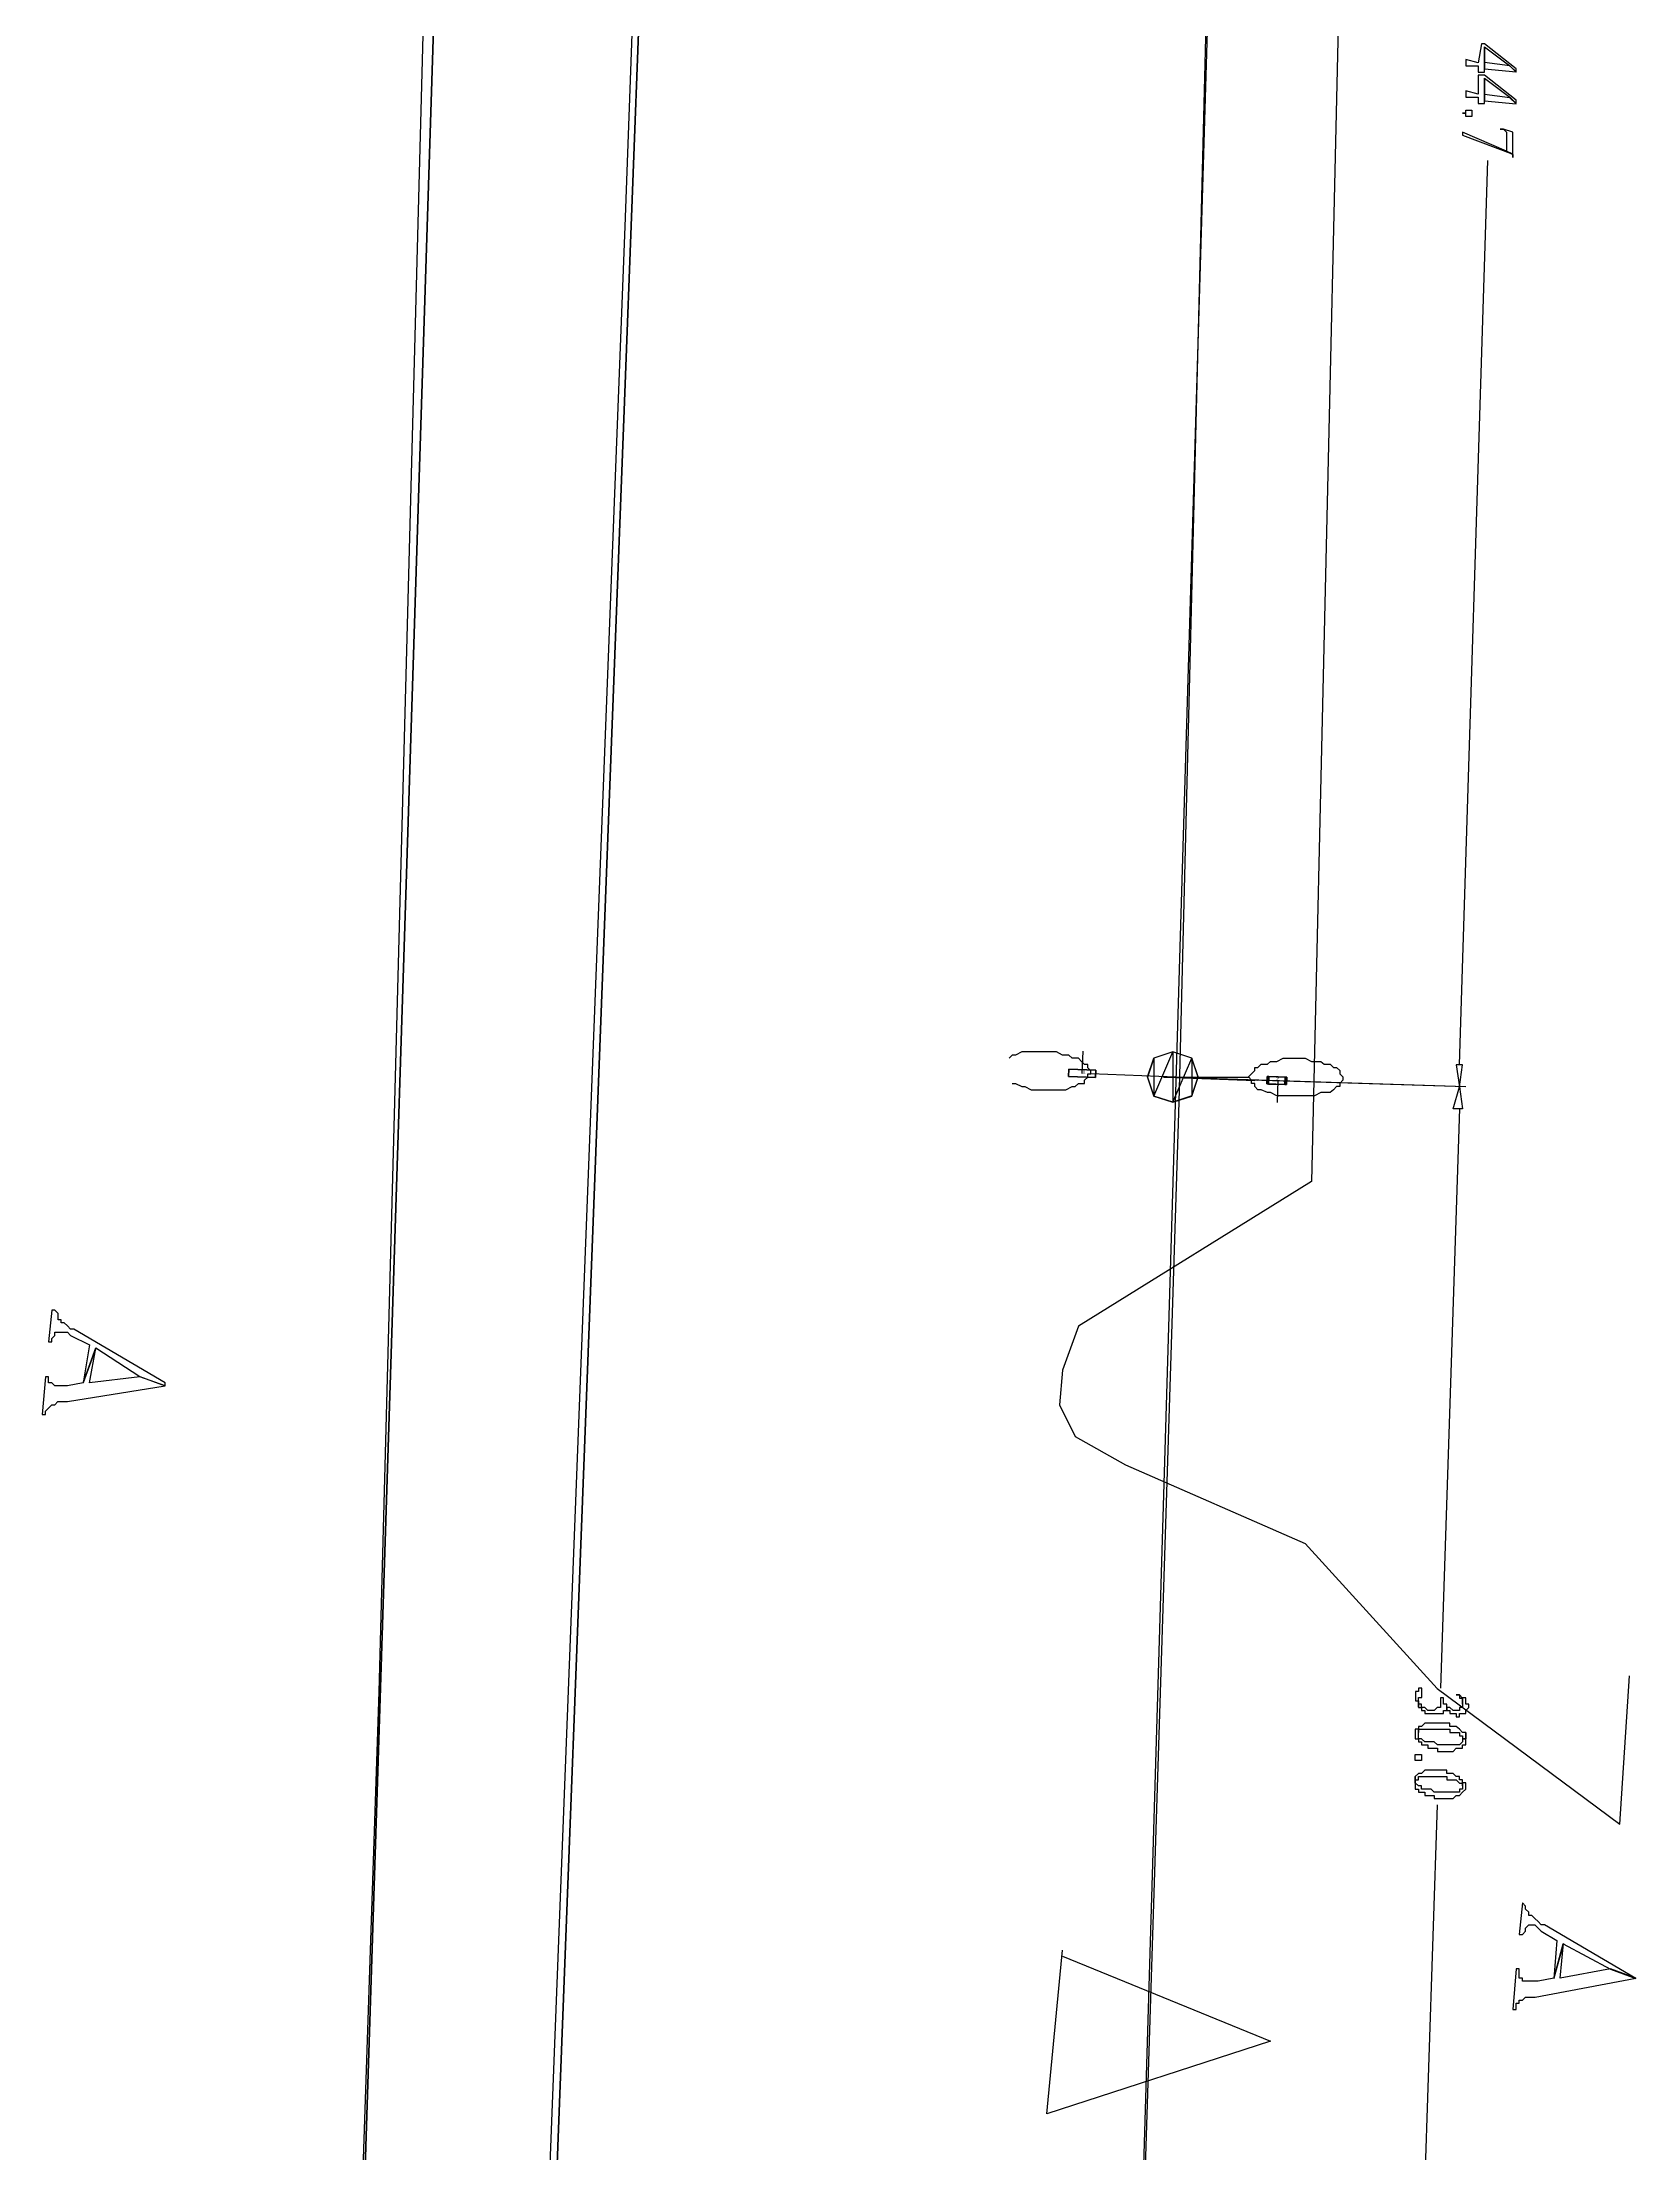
# Model space of a CAD drawing. Extents: x 212106 to 638151, y -1311344 to 1260505.
# Drawn here: x 293532 to 329675, y -237065 to -189194 of the extents above; entities that cross this region are included whole.
import ezdxf

# ---------------------------------------------------------------- set-up
doc = ezdxf.new("R2010")
doc.units = 0
doc.header["$MEASUREMENT"] = 0
for name, color, linetype in [('at_Entity', 7, 'Continuous'), ('DLXLUM01', 3, 'Continuous'), ('DLXLUM02', 6, 'Continuous'), ('DLXLUMEX', 2, 'Continuous'), ('DLXSCENE', 7, 'Continuous')]:
    doc.layers.add(name, color=color, linetype=linetype)

# ---------------------------------------------------------------- blocks, each defined once
blk = doc.blocks.new('*U157')
at = {"color": 1}
blk.add_line((0, 0), (20, 500), dxfattribs=at)
for p, q in [((-301, 97), (-308, -73)), ((-308, -73), (-301, 97)), ((-301, 97), (-308, -73)), ((-308, -73), (-301, 97)), ((308, 73), (-301, 97)), ((-301, 97), (-301, 97)), ((308, 73), (-301, 97)), ((-301, 97), (-301, 97)), ((-301, 97), (308, 73)), ((-301, 97), (308, 73)), ((301, -97), (308, 73)), ((308, 73), (301, -97)), ((301, -97), (308, 73)), ((308, 73), (301, -97)), ((308, 73), (308, 73)), ((308, 73), (308, 73)), ((-308, -73), (301, -97)), ((-308, -73), (301, -97)), ((301, -97), (-308, -73)), ((-308, -73), (-308, -73)), ((-308, -73), (-308, -73)), ((301, -97), (-308, -73)), ((301, -97), (301, -97)), ((301, -97), (301, -97))]:
    blk.add_line(p, q)
at = {"layer": 'DLXLUMEX', "color": 7}
blk.add_text('1', height=100, dxfattribs=at).set_placement((0, 0))
blk = doc.blocks.new('*U158')
for p, q in [((-201, 92), (-207, -78)), ((-207, -78), (-201, 92)), ((207, 78), (-201, 92)), ((-162, 91), (-201, 92)), ((-201, 92), (207, 78)), ((-201, 92), (-162, 91)), ((-162, 91), (-168, -79)), ((-168, -79), (-162, 91)), ((246, 77), (-162, 91)), ((-162, 91), (246, 77)), ((201, -92), (207, 78)), ((207, 78), (201, -92)), ((207, 78), (246, 77)), ((246, 77), (207, 78)), ((241, -93), (246, 77)), ((246, 77), (241, -93)), ((-207, -78), (201, -92)), ((201, -92), (-207, -78)), ((-207, -78), (-168, -79)), ((-168, -79), (-207, -78)), ((-168, -79), (241, -93)), ((241, -93), (-168, -79)), ((201, -92), (241, -93)), ((241, -93), (201, -92))]:
    blk.add_line(p, q)
at = {"color": 1}
blk.add_line((39, -1), (22, -501), dxfattribs=at)
at = {"layer": 'DLXLUMEX', "color": 7}
blk.add_text('2', height=100, dxfattribs=at).set_placement((0, 0))
blk = doc.blocks.new('*U97')
for p, q in [((-48836, -163927), (-51187, -225937)), ((-51187, -225937), (-48836, -163927)), ((-58008, -295373), (-54000, -169900)), ((-54000, -169900), (-58008, -295373)), ((-38611, -241822), (-37469, -196613)), ((-51187, -225937), (-53408, -283988)), ((-53408, -283988), (-51187, -225937)), ((-40111, -289181), (-38611, -241822))]:
    blk.add_line(p, q)

msp = doc.modelspace()

# ---------------------------------------------------------------- linework, layer by layer
at = {"layer": 'at_Entity', "color": 1}
msp.add_line((323460, -71525), (317817, -260592), dxfattribs=at)
at = {"layer": 'at_Entity', "color": 0}
for p, q in [((307960, -159873), (306746, -193375)), ((301175, -226589), (302318, -183519)), ((323031, -184446), (322317, -215022)), ((326174, -189230), (326103, -189663)), ((326246, -189230), (326174, -189230)), ((326960, -189798), (326246, -189230)), ((326246, -189798), (326246, -189298)), ((326246, -189298), (326818, -189730)), ((326246, -189656), (326246, -189300)), ((326246, -189300), (326246, -189800)), ((326103, -189663), (325818, -189586)), ((325818, -189586), (325818, -189730)), ((325818, -189730), (326103, -189730)), ((326103, -189730), (326103, -189874)), ((326103, -189874), (326246, -189874)), ((326246, -189941), (326104, -189941)), ((326104, -189941), (326104, -190373)), ((326245, -190378), (326245, -190022)), ((326245, -190022), (326245, -190522)), ((326817, -189732), (326246, -189656)), ((326246, -189874), (326246, -189798)), ((326246, -189800), (326961, -189868)), ((326961, -190508), (326246, -189941)), ((326246, -190508), (326246, -190008)), ((326246, -190008), (326818, -190440)), ((326961, -189868), (326817, -189732)), ((326818, -189730), (326960, -189874)), ((326960, -189874), (326960, -189798)), ((326104, -190373), (325818, -190296)), ((325818, -190296), (325818, -190440)), ((325818, -190440), (326104, -190440)), ((326104, -190440), (326104, -190584)), ((326817, -190454), (326245, -190378)), ((326245, -190522), (326959, -190589)), ((326246, -190584), (326246, -190508)), ((326959, -190589), (326817, -190454)), ((326818, -190440), (326961, -190584)), ((326961, -190584), (326961, -190508)), ((325817, -190800), (325746, -190800)), ((325746, -190800), (325746, -190800)), ((325746, -190800), (325817, -190800)), ((325817, -190800), (325817, -190732)), ((325817, -190732), (325817, -190732)), ((325817, -190732), (325817, -190732)), ((325817, -190732), (325889, -190732)), ((325817, -190876), (325817, -190800)), ((325889, -190876), (325817, -190876)), ((325817, -190876), (325817, -190876)), ((325817, -190876), (325817, -190876)), ((325889, -190732), (325889, -190732)), ((325889, -190732), (325889, -190732)), ((325889, -190732), (325960, -190732)), ((325960, -190876), (325889, -190876)), ((325889, -190876), (325889, -190876)), ((325889, -190876), (325889, -190876)), ((325960, -190732), (325960, -190732)), ((325960, -190732), (325960, -190800)), ((325960, -190800), (325960, -190876)), ((325960, -190800), (325960, -190800)), ((325960, -190800), (325960, -190800)), ((325960, -190800), (325960, -190800)), ((325960, -190800), (325960, -190800)), ((325960, -190876), (325960, -190876)), ((325960, -190876), (325960, -190876)), ((326104, -190584), (326246, -190584)), ((326745, -191664), (325746, -191233)), ((325746, -191233), (325746, -191301)), ((325746, -191301), (326888, -191732)), ((326674, -191163), (326602, -191163)), ((326602, -191163), (326674, -191163)), ((326888, -191231), (326674, -191163)), ((326674, -191163), (326674, -191163)), ((326674, -191163), (326745, -191231)), ((326745, -191231), (326745, -191231)), ((326745, -191231), (326745, -191231)), ((326745, -191231), (326745, -191231)), ((326745, -191231), (326745, -191307)), ((326745, -191307), (326745, -191307)), ((326745, -191307), (326745, -191375)), ((326745, -191375), (326745, -191375)), ((326745, -191375), (326745, -191662)), ((326888, -191806), (326888, -191231)), ((325675, -212371), (326317, -191876)), ((326745, -191662), (326888, -191738)), ((326888, -191732), (326745, -191664)), ((326888, -191738), (326888, -191806)), ((306746, -193375), (304961, -239447)), ((315533, -212160), (315461, -212226)), ((315604, -212160), (315533, -212160)), ((315747, -212085), (315604, -212160)), ((315889, -212085), (315747, -212085)), ((316033, -212085), (315889, -212085)), ((316175, -212085), (316033, -212085)), ((316247, -212085), (316175, -212085)), ((316389, -212085), (316247, -212085)), ((316533, -212085), (316389, -212085)), ((316675, -212160), (316533, -212085)), ((316818, -212160), (316675, -212160)), ((316889, -212226), (316818, -212160)), ((317033, -212226), (316889, -212226)), ((317104, -212301), (317033, -212226)), ((317175, -212368), (317104, -212301)), ((317247, -212368), (317175, -212368)), ((317247, -212443), (317247, -212368)), ((317318, -212510), (317247, -212443)), ((317318, -212585), (317318, -212510)), ((318747, -212226), (318603, -212660)), ((318747, -212226), (318603, -212660)), ((318747, -212226), (318603, -212660)), ((318747, -212226), (318603, -212660)), ((318604, -212649), (318747, -212224)), ((318604, -212649), (318747, -212224)), ((319175, -212085), (318747, -212226)), ((319175, -212085), (318747, -212226)), ((318747, -213085), (319175, -212085)), ((318747, -213085), (319175, -212085)), ((319175, -212085), (318747, -212226)), ((319175, -212085), (318747, -212226)), ((319175, -212085), (318747, -212226)), ((318747, -213085), (319175, -212085)), ((318747, -213085), (319175, -212085)), ((319175, -212085), (318747, -212226)), ((318747, -212224), (318747, -213083)), ((318747, -212224), (318747, -213083)), ((318747, -212226), (318747, -213085)), ((318747, -212226), (318747, -213085)), ((319603, -212226), (319175, -212085)), ((319603, -212226), (319175, -212085)), ((319175, -212085), (319175, -213226)), ((319175, -212085), (319175, -213226)), ((319603, -212226), (319175, -212085)), ((319603, -212226), (319175, -212085)), ((319603, -212226), (319175, -212085)), ((319175, -212085), (319175, -213226)), ((319175, -212085), (319175, -213226)), ((319603, -212226), (319175, -212085)), ((319175, -213226), (319603, -212226)), ((319175, -213226), (319603, -212226)), ((319176, -213224), (319604, -212224)), ((319176, -213224), (319604, -212224)), ((319747, -212660), (319603, -212226)), ((319747, -212660), (319603, -212226)), ((319747, -212660), (319603, -212226)), ((319747, -212660), (319603, -212226)), ((319747, -212649), (319604, -212224)), ((319604, -212224), (319604, -213083)), ((319604, -212224), (319604, -213083)), ((319747, -212649), (319604, -212224)), ((319604, -212224), (319604, -213083)), ((319604, -212224), (319604, -213083)), ((320961, -212583), (321033, -212508)), ((321033, -212508), (321033, -212441)), ((321033, -212441), (321105, -212441)), ((321105, -212441), (321175, -212366)), ((321175, -212366), (321319, -212366)), ((321319, -212366), (321390, -212299)), ((321390, -212299), (321533, -212299)), ((321533, -212299), (321675, -212224)), ((321675, -212224), (321747, -212224)), ((321747, -212224), (321890, -212224)), ((321890, -212224), (322033, -212224)), ((322033, -212224), (322175, -212224)), ((322175, -212224), (322319, -212299)), ((322319, -212299), (322390, -212299)), ((322390, -212299), (322533, -212299)), ((322533, -212299), (322604, -212366)), ((322604, -212366), (322747, -212366)), ((322747, -212366), (322819, -212441)), ((322819, -212441), (322889, -212441)), ((322889, -212441), (322961, -212508)), ((322961, -212508), (322961, -212583)), ((325746, -212376), (325603, -212376)), ((325603, -212376), (325674, -212876)), ((325674, -212876), (325746, -212376)), ((315533, -212801), (315604, -212801)), ((315604, -212801), (315747, -212868)), ((315747, -212868), (315818, -212868)), ((315818, -212868), (315961, -212943)), ((315961, -212943), (316104, -212943)), ((316104, -212943), (316247, -212943)), ((316247, -212943), (316389, -212943)), ((316389, -212943), (316533, -212943)), ((316533, -212943), (316604, -212943)), ((316604, -212943), (316747, -212943)), ((316747, -212943), (316889, -212868)), ((316889, -212868), (316961, -212868)), ((316961, -212868), (317033, -212801)), ((317033, -212801), (317175, -212801)), ((317175, -212726), (317247, -212660)), ((317175, -212801), (317175, -212726)), ((317247, -212660), (317247, -212585)), ((317247, -212585), (317318, -212585)), ((319246, -212660), (317318, -212585)), ((318603, -212660), (318747, -213085)), ((318603, -212660), (318747, -213085)), ((318603, -212660), (318747, -213085)), ((318603, -212660), (318747, -213085)), ((318747, -213083), (318604, -212649)), ((318747, -213083), (318604, -212649)), ((318961, -212655), (320890, -212655)), ((319033, -212655), (321032, -212730)), ((319175, -212660), (321104, -212727)), ((319246, -212663), (325818, -212870)), ((319247, -212655), (325818, -212872)), ((319603, -213085), (319747, -212660)), ((319603, -213085), (319747, -212660)), ((319603, -213085), (319747, -212660)), ((319603, -213085), (319747, -212660)), ((319604, -213083), (319747, -212649)), ((319604, -213083), (319747, -212649)), ((320890, -212649), (320961, -212583)), ((320961, -212724), (320890, -212649)), ((320961, -212799), (320961, -212724)), ((321033, -212799), (320961, -212799)), ((321033, -212866), (321033, -212799)), ((321105, -212941), (321033, -212866)), ((321175, -212941), (321105, -212941)), ((321319, -213008), (321175, -212941)), ((321390, -213008), (321319, -213008)), ((321533, -213083), (321390, -213008)), ((322533, -213008), (322390, -213083)), ((322604, -213008), (322533, -213008)), ((322747, -213008), (322604, -213008)), ((322819, -212941), (322747, -213008)), ((322889, -212866), (322819, -212941)), ((322961, -212866), (322889, -212866)), ((322961, -212583), (323033, -212649)), ((323033, -212724), (322961, -212799)), ((322961, -212799), (322961, -212866)), ((323033, -212649), (323033, -212724)), ((323033, -212649), (323033, -212649)), ((325531, -213376), (325674, -212876)), ((325674, -212876), (325745, -213376)), ((318747, -213085), (319175, -213226)), ((319175, -213226), (318747, -213085)), ((318747, -213085), (319175, -213226)), ((318747, -213085), (319175, -213226)), ((319175, -213226), (318747, -213085)), ((318747, -213085), (319175, -213226)), ((319175, -213226), (319603, -213085)), ((319175, -213226), (319603, -213085)), ((319175, -213226), (319603, -213085)), ((319175, -213226), (319603, -213085)), ((319175, -213226), (319175, -213226)), ((319175, -213226), (319175, -213226)), ((319175, -213226), (319175, -213226)), ((319604, -213083), (319176, -213224)), ((319604, -213083), (319176, -213224)), ((321675, -213083), (321533, -213083)), ((321747, -213083), (321675, -213083)), ((321890, -213083), (321747, -213083)), ((322033, -213083), (321890, -213083)), ((322175, -213083), (322033, -213083)), ((322319, -213083), (322175, -213083)), ((322390, -213083), (322319, -213083)), ((325675, -213371), (325246, -226508)), ((325745, -213376), (325531, -213376)), ((322317, -215022), (317032, -218300)), ((293748, -217941), (293676, -218654)), ((293819, -217941), (293748, -217941)), ((293891, -218015), (293819, -217941)), ((293891, -218082), (293891, -218015)), ((293891, -218157), (293891, -218082)), ((293962, -218157), (293891, -218157)), ((293962, -218223), (293962, -218157)), ((294033, -218223), (293962, -218223)), ((294105, -218298), (294033, -218223)), ((293676, -218654), (293748, -218654)), ((293748, -218580), (293819, -218513)), ((293748, -218654), (293748, -218580)), ((293819, -218513), (293819, -218439)), ((293819, -218439), (293891, -218439)), ((293891, -218439), (293891, -218439)), ((293891, -218439), (293962, -218439)), ((293962, -218439), (293962, -218439)), ((293962, -218439), (294033, -218439)), ((294033, -218439), (294105, -218439)), ((294176, -218372), (294105, -218298)), ((294105, -218439), (294176, -218513)), ((294247, -218372), (294176, -218372)), ((294176, -218513), (294605, -218729)), ((296318, -219584), (294247, -218372)), ((294605, -218729), (294461, -219584)), ((317032, -218300), (316675, -219300)), ((294461, -219584), (294748, -218795)), ((294746, -218802), (294461, -219590)), ((294604, -219590), (294746, -218802)), ((294748, -218795), (295748, -219443)), ((293604, -219449), (293532, -220303)), ((293675, -219449), (293604, -219449)), ((293675, -219515), (293675, -219449)), ((293675, -219590), (293675, -219515)), ((293747, -219590), (293675, -219590)), ((293819, -219656), (293747, -219590)), ((293890, -219656), (293819, -219656)), ((293819, -219656), (293819, -219656)), ((293961, -219656), (293890, -219656)), ((294032, -219656), (293961, -219656)), ((294104, -219656), (294032, -219656)), ((294461, -219590), (294104, -219656)), ((294104, -220013), (296318, -219656)), ((295746, -219449), (294604, -219590)), ((296318, -219656), (295746, -219449)), ((295748, -219443), (296318, -219658)), ((296318, -219658), (296318, -219584)), ((316675, -219300), (316603, -220086)), ((293604, -220229), (293675, -220162)), ((293675, -220162), (293747, -220088)), ((293747, -220088), (293747, -220088)), ((293747, -220088), (293747, -220088)), ((293747, -220088), (293819, -220088)), ((293819, -220088), (293890, -220013)), ((293890, -220013), (293961, -220013)), ((293961, -220013), (294104, -220013)), ((316603, -220086), (316960, -220801)), ((293532, -220303), (293604, -220303)), ((293604, -220303), (293604, -220229)), ((293604, -220303), (293604, -220303)), ((316960, -220801), (318103, -221444)), ((318103, -221444), (322174, -223231)), ((322174, -223231), (325174, -226518)), ((329317, -229591), (329531, -226232)), ((299889, -265227), (301175, -226589)), ((324747, -226584), (324676, -226584)), ((324676, -226584), (324676, -226650)), ((324676, -226650), (324676, -226650)), ((324676, -226650), (324676, -226724)), ((324676, -226724), (324676, -226724)), ((324676, -226724), (324676, -226798)), ((324676, -226798), (324747, -226798)), ((324746, -226871), (324746, -226805)), ((324746, -226805), (324746, -226805)), ((324746, -226805), (324746, -226945)), ((324817, -226871), (324746, -226871)), ((324819, -226510), (324747, -226510)), ((324747, -226510), (324747, -226584)), ((324747, -226584), (324747, -226584)), ((324747, -226584), (324747, -226584)), ((324747, -226798), (324747, -226724)), ((324747, -226724), (324747, -226724)), ((324747, -226724), (324747, -226724)), ((324747, -226724), (324819, -226724)), ((324747, -226798), (324747, -226798)), ((324747, -226798), (324747, -226864)), ((324747, -226938), (324747, -226798)), ((324747, -226864), (324747, -226864)), ((324747, -226864), (324747, -226938)), ((324817, -226945), (324817, -226871)), ((324817, -226871), (324817, -226871)), ((324819, -226584), (324819, -226510)), ((324819, -226510), (324819, -226510)), ((324819, -226510), (324819, -226510)), ((324819, -226510), (324819, -226510)), ((324819, -226650), (324819, -226584)), ((324819, -226584), (324819, -226584)), ((324819, -226724), (324819, -226650)), ((324819, -226650), (324819, -226650)), ((324819, -226650), (324819, -226650)), ((324819, -226650), (324819, -226650)), ((325174, -226518), (329317, -229591)), ((325317, -226731), (325246, -226731)), ((325246, -226731), (325246, -226805)), ((325246, -226805), (325246, -226805)), ((325246, -226805), (325246, -226805)), ((325246, -226805), (325246, -226871)), ((325246, -226871), (325246, -226871)), ((325246, -226871), (325246, -226871)), ((325246, -226871), (325246, -226945)), ((325317, -226805), (325317, -226731)), ((325317, -226871), (325317, -226805)), ((325317, -226805), (325317, -226805)), ((325317, -226805), (325317, -226805)), ((325388, -226871), (325317, -226871)), ((325317, -226871), (325317, -226871)), ((325388, -226945), (325388, -226871)), ((325674, -226661), (325603, -226661)), ((325603, -226661), (325603, -226661)), ((325603, -226661), (325603, -226661)), ((325603, -226661), (325674, -226661)), ((325745, -226735), (325674, -226661)), ((325674, -226661), (325674, -226661)), ((325674, -226661), (325674, -226735)), ((325674, -226735), (325674, -226735)), ((325674, -226735), (325745, -226735)), ((325745, -226735), (325745, -226735)), ((325745, -226735), (325745, -226801)), ((325745, -226875), (325745, -226735)), ((325745, -226801), (325745, -226801)), ((325745, -226801), (325745, -226801)), ((325745, -226801), (325745, -226875)), ((325817, -226731), (325746, -226731)), ((325746, -226731), (325746, -226871)), ((325746, -226871), (325746, -226871)), ((325746, -226871), (325746, -226871)), ((325746, -226871), (325746, -226945)), ((325817, -226805), (325817, -226731)), ((325817, -226871), (325817, -226805)), ((325817, -226805), (325817, -226805)), ((325817, -226805), (325817, -226805)), ((325889, -226871), (325817, -226871)), ((325889, -226945), (325889, -226871)), ((325889, -226871), (325889, -226871)), ((324746, -226945), (324746, -226945)), ((324746, -226945), (324817, -226945)), ((324818, -227376), (324746, -227376)), ((324746, -227376), (324746, -227376)), ((324746, -227376), (324746, -227441)), ((324889, -226945), (324817, -226945)), ((324817, -226945), (324817, -226945)), ((324817, -226945), (324817, -226945)), ((324817, -226945), (324817, -227019)), ((324817, -227019), (324817, -227019)), ((324817, -227019), (324889, -227019)), ((324889, -227301), (324818, -227376)), ((324818, -227376), (324818, -227376)), ((324818, -227376), (324818, -227376)), ((324960, -227019), (324889, -226945)), ((324889, -226945), (324889, -226945)), ((324889, -226945), (324889, -226945)), ((324889, -227019), (324889, -227019)), ((324889, -227019), (324889, -227085)), ((324889, -227085), (324960, -227085)), ((324960, -227301), (324889, -227301)), ((324889, -227301), (324889, -227301)), ((325031, -227019), (324960, -227019)), ((324960, -227019), (324960, -227019)), ((324960, -227019), (324960, -227019)), ((324960, -227085), (324960, -227085)), ((324960, -227085), (325031, -227085)), ((325032, -227301), (324960, -227301)), ((324960, -227301), (324960, -227301)), ((324960, -227301), (324960, -227301)), ((325103, -227019), (325031, -227019)), ((325031, -227019), (325031, -227019)), ((325031, -227085), (325031, -227085)), ((325031, -227085), (325103, -227085)), ((325103, -227301), (325032, -227301)), ((325032, -227301), (325032, -227301)), ((325174, -226945), (325103, -227019)), ((325103, -227019), (325103, -227019)), ((325103, -227085), (325103, -227085)), ((325103, -227085), (325103, -227085)), ((325103, -227085), (325174, -227085)), ((325175, -227301), (325103, -227301)), ((325103, -227301), (325103, -227301)), ((325246, -226945), (325174, -226945)), ((325174, -226945), (325174, -226945)), ((325174, -226945), (325174, -226945)), ((325174, -226945), (325174, -226945)), ((325174, -227085), (325174, -227085)), ((325174, -227085), (325246, -227085)), ((325246, -227301), (325175, -227301)), ((325175, -227301), (325175, -227301)), ((325246, -227085), (325246, -227085)), ((325246, -227085), (325246, -227085)), ((325246, -227085), (325317, -227085)), ((325317, -227301), (325246, -227301)), ((325246, -227301), (325246, -227301)), ((325317, -227085), (325317, -227019)), ((325317, -227019), (325317, -227019)), ((325317, -227019), (325388, -227019)), ((325389, -227301), (325317, -227301)), ((325317, -227301), (325317, -227301)), ((325460, -226945), (325388, -226945)), ((325388, -226945), (325388, -226945)), ((325388, -227019), (325388, -226945)), ((325388, -226945), (325388, -226945)), ((325388, -226945), (325388, -227019)), ((325388, -227019), (325460, -227019)), ((325461, -227301), (325389, -227301)), ((325389, -227301), (325389, -227301)), ((325532, -227019), (325460, -226945)), ((325460, -226945), (325460, -226945)), ((325460, -226945), (325460, -226945)), ((325460, -227019), (325460, -227019)), ((325460, -227019), (325460, -227085)), ((325460, -227085), (325532, -227085)), ((325461, -227376), (325461, -227301)), ((325531, -227376), (325461, -227376)), ((325603, -227376), (325531, -227376)), ((325531, -227376), (325531, -227376)), ((325531, -227376), (325531, -227376)), ((325603, -227019), (325532, -227019)), ((325532, -227019), (325532, -227019)), ((325532, -227019), (325532, -227019)), ((325532, -227085), (325532, -227085)), ((325532, -227085), (325603, -227085)), ((325674, -227019), (325603, -227019)), ((325603, -227019), (325603, -227019)), ((325603, -227085), (325603, -227085)), ((325603, -227085), (325603, -227160)), ((325603, -227160), (325674, -227160)), ((325675, -227441), (325603, -227376)), ((325603, -227376), (325603, -227376)), ((325603, -227376), (325603, -227376)), ((325746, -226945), (325674, -226945)), ((325674, -226945), (325674, -226945)), ((325674, -226945), (325674, -227019)), ((325674, -227160), (325674, -227085)), ((325674, -227085), (325746, -227085)), ((325674, -227160), (325674, -227160)), ((325746, -226945), (325746, -226945)), ((325746, -227085), (325746, -227085)), ((325746, -227085), (325746, -227085)), ((325746, -227085), (325817, -227085)), ((325817, -227019), (325889, -226945)), ((325817, -227085), (325817, -227019)), ((325817, -227019), (325817, -227019)), ((325817, -227019), (325817, -227019)), ((325817, -227085), (325817, -227085)), ((325889, -226945), (325889, -226945)), ((324746, -227441), (324675, -227441)), ((324675, -227441), (324675, -227441)), ((324675, -227441), (324675, -227515)), ((324675, -227515), (324675, -227515)), ((324675, -227515), (324675, -227515)), ((324675, -227515), (324675, -227515)), ((324675, -227515), (324675, -227581)), ((324675, -227581), (324675, -227581)), ((324675, -227581), (324675, -227655)), ((324675, -227655), (324746, -227655)), ((324746, -227441), (324746, -227516)), ((324746, -227516), (324746, -227441)), ((324746, -227441), (324818, -227441)), ((324746, -227515), (324746, -227441)), ((324746, -227581), (324746, -227515)), ((324746, -227516), (324746, -227516)), ((324746, -227516), (324746, -227516)), ((324746, -227516), (324746, -227516)), ((324746, -227655), (324746, -227581)), ((324746, -227581), (324746, -227581)), ((324818, -227655), (324746, -227655)), ((324746, -227655), (324746, -227655)), ((324746, -227655), (324746, -227655)), ((324746, -227655), (324746, -227729)), ((324746, -227729), (324746, -227729)), ((324746, -227729), (324746, -227729)), ((324746, -227729), (324818, -227729)), ((324818, -227441), (324818, -227441)), ((324818, -227441), (324818, -227441)), ((324818, -227441), (324889, -227441)), ((324890, -227729), (324818, -227655)), ((324818, -227655), (324818, -227655)), ((324818, -227655), (324818, -227655)), ((324818, -227729), (324818, -227795)), ((324818, -227795), (324890, -227795)), ((324889, -227441), (324889, -227441)), ((324889, -227441), (324889, -227441)), ((324889, -227441), (324960, -227441)), ((324961, -227729), (324890, -227729)), ((324890, -227729), (324890, -227729)), ((324890, -227729), (324890, -227729)), ((324890, -227795), (324890, -227795)), ((324890, -227795), (324961, -227795)), ((324960, -227441), (324960, -227441)), ((324960, -227441), (325032, -227441)), ((325032, -227729), (324961, -227729)), ((324961, -227729), (324961, -227729)), ((324961, -227795), (324961, -227795)), ((324961, -227795), (324961, -227870)), ((325032, -227441), (325032, -227441)), ((325032, -227441), (325103, -227441)), ((325104, -227729), (325032, -227729)), ((325032, -227729), (325032, -227729)), ((325103, -227441), (325103, -227441)), ((325103, -227441), (325175, -227441)), ((325175, -227795), (325104, -227729)), ((325104, -227729), (325104, -227729)), ((325104, -227729), (325104, -227729)), ((325175, -227441), (325175, -227441)), ((325175, -227441), (325246, -227441)), ((325246, -227795), (325175, -227795)), ((325246, -227441), (325246, -227441)), ((325246, -227441), (325317, -227441)), ((325318, -227795), (325246, -227795)), ((325246, -227795), (325246, -227795)), ((325317, -227441), (325317, -227441)), ((325317, -227441), (325317, -227441)), ((325317, -227441), (325389, -227441)), ((325389, -227795), (325318, -227795)), ((325318, -227795), (325318, -227795)), ((325389, -227441), (325389, -227441)), ((325389, -227441), (325461, -227441)), ((325461, -227795), (325389, -227795)), ((325389, -227795), (325389, -227795)), ((325461, -227441), (325461, -227516)), ((325461, -227516), (325531, -227516)), ((325532, -227795), (325461, -227795)), ((325461, -227795), (325461, -227795)), ((325531, -227516), (325531, -227516)), ((325531, -227516), (325603, -227516)), ((325603, -227795), (325532, -227795)), ((325532, -227795), (325532, -227795)), ((325603, -227516), (325603, -227516)), ((325603, -227516), (325675, -227516)), ((325675, -227795), (325603, -227795)), ((325603, -227795), (325603, -227795)), ((325603, -227795), (325603, -227795)), ((325746, -227516), (325675, -227441)), ((325675, -227441), (325675, -227441)), ((325675, -227441), (325675, -227441)), ((325675, -227516), (325675, -227590)), ((325675, -227590), (325746, -227590)), ((325747, -227729), (325675, -227795)), ((325675, -227795), (325675, -227795)), ((325817, -227516), (325746, -227516)), ((325746, -227516), (325746, -227516)), ((325746, -227516), (325746, -227516)), ((325746, -227590), (325746, -227590)), ((325746, -227590), (325746, -227590)), ((325746, -227590), (325746, -227590)), ((325746, -227590), (325746, -227656)), ((325746, -227656), (325817, -227656)), ((325818, -227655), (325747, -227655)), ((325747, -227655), (325747, -227729)), ((325747, -227729), (325747, -227729)), ((325747, -227729), (325747, -227729)), ((325747, -227729), (325747, -227729)), ((325747, -227870), (325747, -227795)), ((325747, -227795), (325818, -227795)), ((325817, -227656), (325817, -227516)), ((325818, -227581), (325818, -227515)), ((325818, -227515), (325818, -227655)), ((325818, -227655), (325818, -227581)), ((325818, -227581), (325818, -227581)), ((325818, -227655), (325818, -227655)), ((325818, -227729), (325818, -227655)), ((325818, -227795), (325818, -227729)), ((325818, -227729), (325818, -227729)), ((325818, -227729), (325818, -227729)), ((325818, -227795), (325818, -227795)), ((324675, -228086), (324675, -228012)), ((324675, -228012), (324675, -228012)), ((324675, -228012), (324747, -228012)), ((324675, -228152), (324675, -228086)), ((324675, -228086), (324675, -228086)), ((324675, -228086), (324675, -228086)), ((324675, -228086), (324675, -228086)), ((324747, -228152), (324675, -228152)), ((324675, -228152), (324675, -228152)), ((324747, -228012), (324747, -228012)), ((324747, -228012), (324747, -228012)), ((324747, -228012), (324747, -228012)), ((324747, -228012), (324818, -228012)), ((324818, -228152), (324747, -228152)), ((324747, -228152), (324747, -228152)), ((324747, -228152), (324747, -228152)), ((324818, -228012), (324818, -228012)), ((324818, -228012), (324818, -228086)), ((324818, -228086), (324818, -228152)), ((324818, -228086), (324818, -228086)), ((324818, -228086), (324818, -228086)), ((324818, -228086), (324818, -228086)), ((324818, -228086), (324818, -228086)), ((324818, -228152), (324818, -228152)), ((324818, -228152), (324818, -228152)), ((324818, -228152), (324818, -228152)), ((324961, -227870), (324961, -227870)), ((324961, -227870), (325032, -227870)), ((325032, -227870), (325032, -227870)), ((325032, -227870), (325104, -227870)), ((325104, -227870), (325104, -227870)), ((325104, -227870), (325175, -227870)), ((325175, -227870), (325175, -227944)), ((325175, -227944), (325246, -227944)), ((325246, -227944), (325246, -227944)), ((325246, -227944), (325246, -227944)), ((325246, -227944), (325318, -227944)), ((325318, -227944), (325318, -227944)), ((325318, -227944), (325389, -227944)), ((325389, -227944), (325389, -227944)), ((325389, -227944), (325461, -227944)), ((325461, -227944), (325461, -227944)), ((325461, -227944), (325532, -227944)), ((325532, -227944), (325603, -227870)), ((325532, -227944), (325532, -227944)), ((325532, -227944), (325532, -227944)), ((325603, -227870), (325603, -227870)), ((325603, -227870), (325675, -227870)), ((325675, -227870), (325675, -227870)), ((325675, -227870), (325675, -227870)), ((325675, -227870), (325747, -227870)), ((325747, -227870), (325747, -227870)), ((324746, -228447), (324675, -228512)), ((324675, -228512), (324675, -228512)), ((324675, -228512), (324675, -228661)), ((324675, -228652), (324675, -228512)), ((324675, -228512), (324675, -228512)), ((324675, -228512), (324675, -228512)), ((324675, -228512), (324675, -228586)), ((324675, -228586), (324675, -228586)), ((324675, -228586), (324675, -228586)), ((324675, -228586), (324675, -228652)), ((324675, -228661), (324675, -228587)), ((324675, -228587), (324675, -228587)), ((324675, -228587), (324746, -228587)), ((324747, -228726), (324675, -228652)), ((324675, -228652), (324675, -228652)), ((324675, -228652), (324675, -228652)), ((324675, -228652), (324675, -228652)), ((324675, -228652), (324675, -228652)), ((324675, -228652), (324675, -228726)), ((324675, -228726), (324675, -228726)), ((324675, -228726), (324675, -228800)), ((324675, -228800), (324675, -228800)), ((324675, -228800), (324747, -228800)), ((324817, -228447), (324746, -228447)), ((324746, -228447), (324746, -228447)), ((324746, -228587), (324746, -228512)), ((324746, -228512), (324817, -228512)), ((324746, -228587), (324746, -228587)), ((324818, -228726), (324747, -228726)), ((324747, -228726), (324747, -228726)), ((324747, -228726), (324747, -228726)), ((324747, -228726), (324747, -228726)), ((324747, -228800), (324747, -228800)), ((324747, -228800), (324747, -228866)), ((324889, -228372), (324817, -228447)), ((324817, -228447), (324817, -228447)), ((324817, -228447), (324817, -228447)), ((324817, -228512), (324817, -228512)), ((324817, -228512), (324817, -228512)), ((324817, -228512), (324889, -228512)), ((324818, -228800), (324818, -228726)), ((324889, -228800), (324818, -228800)), ((324961, -228372), (324889, -228372)), ((324889, -228372), (324889, -228372)), ((324889, -228372), (324889, -228372)), ((324889, -228512), (324889, -228512)), ((324889, -228512), (324889, -228512)), ((324889, -228512), (324961, -228512)), ((324961, -228800), (324889, -228800)), ((324889, -228800), (324889, -228800)), ((324889, -228800), (324889, -228800)), ((325031, -228372), (324961, -228372)), ((324961, -228372), (324961, -228372)), ((324961, -228512), (324961, -228512)), ((324961, -228512), (325031, -228512)), ((325032, -228800), (324961, -228800)), ((324961, -228800), (324961, -228800)), ((325103, -228372), (325031, -228372)), ((325031, -228372), (325031, -228372)), ((325031, -228512), (325031, -228512)), ((325031, -228512), (325103, -228512)), ((325104, -228866), (325032, -228800)), ((325032, -228800), (325032, -228800)), ((325175, -228372), (325103, -228372)), ((325103, -228372), (325103, -228372)), ((325103, -228512), (325103, -228512)), ((325103, -228512), (325175, -228512)), ((325246, -228372), (325175, -228372)), ((325175, -228372), (325175, -228372)), ((325175, -228512), (325175, -228512)), ((325175, -228512), (325246, -228512)), ((325317, -228372), (325246, -228372)), ((325246, -228372), (325246, -228372)), ((325246, -228512), (325246, -228512)), ((325246, -228512), (325317, -228512)), ((325389, -228372), (325317, -228372)), ((325317, -228372), (325317, -228372)), ((325317, -228512), (325317, -228512)), ((325317, -228512), (325317, -228512)), ((325317, -228512), (325389, -228512)), ((325389, -228447), (325389, -228372)), ((325460, -228447), (325389, -228447)), ((325389, -228512), (325389, -228587)), ((325389, -228587), (325460, -228587)), ((325532, -228447), (325460, -228447)), ((325460, -228447), (325460, -228447)), ((325460, -228447), (325460, -228447)), ((325460, -228587), (325460, -228587)), ((325460, -228587), (325532, -228587)), ((325603, -228512), (325532, -228447)), ((325532, -228447), (325532, -228447)), ((325532, -228447), (325532, -228447)), ((325532, -228587), (325532, -228587)), ((325532, -228587), (325603, -228587)), ((325674, -228512), (325603, -228512)), ((325603, -228512), (325603, -228512)), ((325603, -228587), (325603, -228587)), ((325603, -228587), (325674, -228661)), ((325674, -228587), (325674, -228512)), ((325674, -228512), (325674, -228512)), ((325746, -228587), (325674, -228587)), ((325674, -228661), (325674, -228661)), ((325674, -228661), (325674, -228661)), ((325674, -228661), (325746, -228661)), ((325746, -228800), (325675, -228800)), ((325675, -228800), (325675, -228866)), ((325746, -228661), (325746, -228587)), ((325746, -228587), (325746, -228587)), ((325818, -228652), (325746, -228652)), ((325746, -228652), (325746, -228652)), ((325746, -228652), (325746, -228726)), ((325746, -228661), (325746, -228727)), ((325746, -228727), (325746, -228661)), ((325746, -228726), (325746, -228800)), ((325746, -228727), (325746, -228727)), ((325746, -228727), (325746, -228727)), ((325746, -228800), (325746, -228800)), ((325746, -228800), (325746, -228800)), ((325746, -228866), (325818, -228800)), ((325818, -228726), (325818, -228652)), ((325818, -228726), (325818, -228726)), ((325818, -228800), (325818, -228726)), ((325818, -228800), (325818, -228800)), ((325818, -228800), (325818, -228800)), ((324746, -242293), (325175, -229157)), ((324747, -228866), (324818, -228866)), ((324818, -228866), (324818, -228866)), ((324818, -228866), (324889, -228866)), ((324889, -228866), (324889, -228940)), ((324889, -228940), (324889, -228940)), ((324889, -228940), (324889, -228940)), ((324889, -228940), (324961, -228940)), ((324961, -228940), (324961, -228940)), ((324961, -228940), (325032, -228940)), ((325032, -228940), (325032, -228940)), ((325032, -228940), (325104, -228940)), ((325175, -228866), (325104, -228866)), ((325104, -228866), (325104, -228866)), ((325104, -228940), (325104, -229014)), ((325104, -229014), (325175, -229014)), ((325246, -228866), (325175, -228866)), ((325175, -228866), (325175, -228866)), ((325175, -229014), (325175, -229014)), ((325175, -229014), (325246, -229014)), ((325318, -228866), (325246, -228866)), ((325246, -228866), (325246, -228866)), ((325246, -229014), (325246, -229014)), ((325246, -229014), (325246, -229014)), ((325246, -229014), (325318, -229014)), ((325390, -228866), (325318, -228866)), ((325318, -228866), (325318, -228866)), ((325318, -229014), (325318, -229014)), ((325318, -229014), (325390, -229014)), ((325460, -228866), (325390, -228866)), ((325390, -228866), (325390, -228866)), ((325390, -229014), (325390, -229014)), ((325390, -229014), (325460, -229014)), ((325532, -228866), (325460, -228866)), ((325460, -228866), (325460, -228866)), ((325460, -229014), (325460, -229014)), ((325460, -229014), (325532, -229014)), ((325604, -228866), (325532, -228866)), ((325532, -228866), (325532, -228866)), ((325532, -229014), (325604, -228940)), ((325532, -229014), (325532, -229014)), ((325532, -229014), (325532, -229014)), ((325675, -228866), (325604, -228866)), ((325604, -228866), (325604, -228866)), ((325604, -228866), (325604, -228866)), ((325604, -228940), (325604, -228940)), ((325604, -228940), (325675, -228940)), ((325675, -228866), (325675, -228866)), ((325675, -228940), (325746, -228866)), ((325675, -228940), (325675, -228940)), ((325675, -228940), (325675, -228940)), ((325675, -228940), (325675, -228940)), ((325746, -228866), (325746, -228866)), ((325746, -228866), (325746, -228866)), ((327103, -231376), (327031, -232091)), ((327174, -231450), (327103, -231376)), ((327174, -231516), (327174, -231450)), ((327246, -231590), (327174, -231516)), ((327246, -231664), (327246, -231590)), ((327246, -231590), (327246, -231590)), ((327316, -231664), (327246, -231664)), ((327388, -231729), (327316, -231664)), ((327031, -232091), (327103, -232091)), ((327103, -232091), (327174, -232017)), ((327103, -232091), (327103, -232091)), ((327174, -231951), (327246, -231877)), ((327174, -232017), (327174, -231951)), ((327174, -231951), (327174, -231951)), ((327246, -231877), (327316, -231877)), ((327316, -231877), (327316, -231877)), ((327316, -231877), (327388, -231877)), ((327459, -231803), (327388, -231729)), ((327388, -231877), (327459, -231951)), ((327531, -231877), (327459, -231803)), ((327459, -231951), (327531, -232017)), ((327602, -231877), (327531, -231877)), ((327531, -232017), (327888, -232231)), ((329674, -233093), (327602, -231877)), ((316317, -236158), (316674, -232447)), ((316674, -232587), (321389, -234516)), ((327888, -232231), (327817, -233093)), ((327817, -233093), (328031, -232305)), ((328032, -232296), (327818, -233084)), ((327961, -233084), (328032, -232296)), ((328031, -232305), (329102, -232880)), ((326961, -232871), (326890, -233798)), ((327033, -232871), (326961, -232871)), ((327033, -233010), (327033, -232871)), ((327033, -233084), (327033, -233010)), ((327104, -233084), (327033, -233084)), ((327104, -233150), (327104, -233084)), ((327390, -233511), (329675, -233084)), ((327818, -233084), (327461, -233150)), ((329104, -232871), (327961, -233084)), ((329102, -232880), (329674, -233093)), ((329675, -233084), (329104, -232871)), ((327033, -233651), (327033, -233585)), ((327033, -233585), (327033, -233585)), ((327033, -233585), (327104, -233585)), ((327175, -233150), (327104, -233150)), ((327104, -233585), (327175, -233511)), ((327247, -233150), (327175, -233150)), ((327175, -233511), (327247, -233511)), ((327318, -233150), (327247, -233150)), ((327247, -233511), (327318, -233511)), ((327390, -233150), (327318, -233150)), ((327318, -233511), (327390, -233511)), ((327461, -233150), (327390, -233150)), ((326890, -233798), (326961, -233798)), ((326961, -233724), (326961, -233651)), ((326961, -233651), (327033, -233651)), ((326961, -233798), (326961, -233724)), ((321389, -234516), (316317, -236158))]:
    msp.add_line(p, q, dxfattribs=at)

# ---------------------------------------------------------------- block references
at = {"layer": 'DLXLUM01'}
msp.add_blockref('*U157', (317119, -212571), dxfattribs=at)
at = {"layer": 'DLXLUM02'}
msp.add_blockref('*U158', (321516, -212734), dxfattribs=at)
at = {"layer": 'DLXSCENE'}
msp.add_blockref('*U97', (357928, 28595), dxfattribs=at)

doc.saveas('drawing.dxf')
